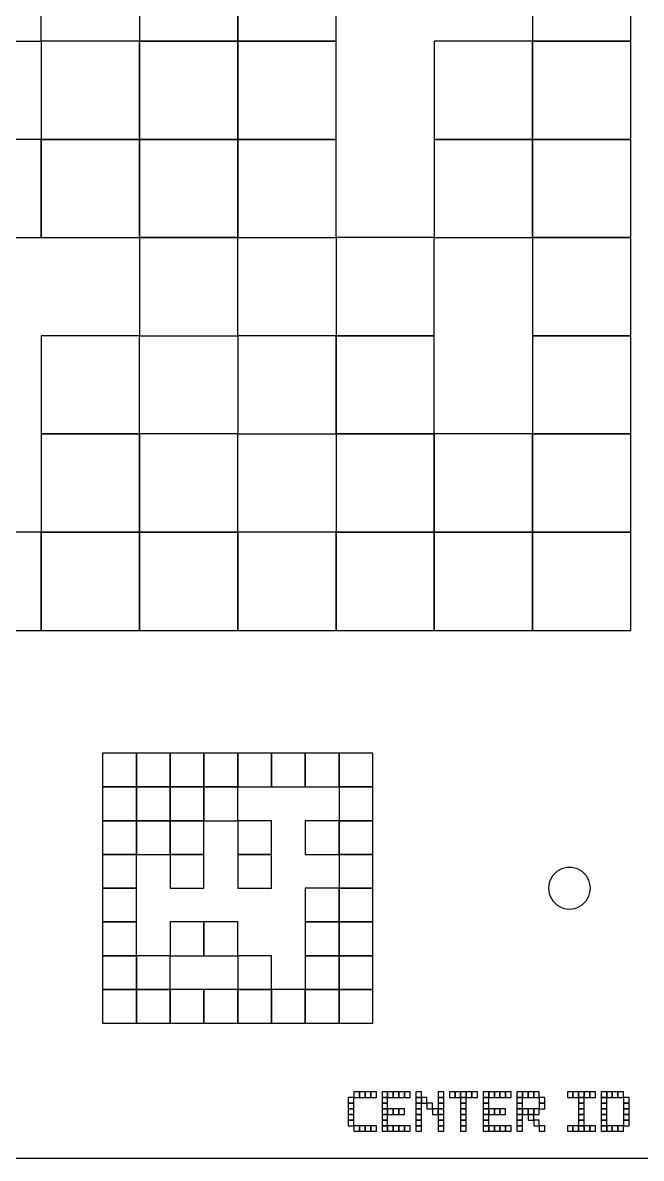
# Model space of a CAD drawing. Extents: x 0 to 150, y 0 to 150.
# Drawn here: x 57.5 to 107.8, y 0 to 92.5 of the extents above; entities that cross this region are included whole.
import ezdxf

# ---------------------------------------------------------------- set-up
doc = ezdxf.new("R2010")
doc.units = 0
for name, color, linetype in [('BLACK_POCKET', 7, 'CONTINUOUS'), ('BOARD_TEXT', 2, 'CONTINUOUS'), ('CUT', 1, 'CONTINUOUS'), ('MOUNT_HOLE', 5, 'CONTINUOUS')]:
    doc.layers.add(name, color=color, linetype=linetype)

msp = doc.modelspace()

# ---------------------------------------------------------------- linework, layer by layer
at = {"layer": 'BLACK_POCKET'}
for p, q in [((59, 91), (59, 99)), ((67, 99), (67, 91)), ((75, 91), (75, 99)), ((75, 99), (75, 91)), ((83, 91), (83, 99)), ((99, 99), (99, 91)), ((107, 91), (107, 99)), ((51, 91), (59, 91)), ((67, 91), (59, 91)), ((59, 91), (59, 83)), ((67, 91), (75, 91)), ((67, 83), (67, 91)), ((75, 91), (67, 91)), ((67, 91), (67, 83)), ((75, 91), (83, 91)), ((75, 83), (75, 91)), ((83, 91), (75, 91)), ((75, 91), (75, 83)), ((83, 83), (83, 91)), ((99, 91), (91, 91)), ((91, 91), (91, 83)), ((99, 91), (107, 91)), ((99, 83), (99, 91)), ((107, 91), (99, 91)), ((99, 91), (99, 83)), ((107, 83), (107, 91)), ((59, 83), (51, 83)), ((59, 83), (67, 83)), ((59, 75), (59, 83)), ((67, 83), (59, 83)), ((59, 83), (59, 75)), ((67, 83), (75, 83)), ((67, 75), (67, 83)), ((75, 83), (67, 83)), ((67, 83), (67, 75)), ((75, 83), (83, 83)), ((75, 75), (75, 83)), ((83, 83), (75, 83)), ((75, 83), (75, 75)), ((83, 75), (83, 83)), ((91, 83), (99, 83)), ((99, 83), (91, 83)), ((91, 83), (91, 75)), ((99, 83), (107, 83)), ((99, 75), (99, 83)), ((107, 83), (99, 83)), ((99, 83), (99, 75)), ((107, 75), (107, 83)), ((51, 75), (59, 75)), ((59, 75), (67, 75)), ((67, 75), (75, 75)), ((75, 75), (67, 75)), ((67, 75), (67, 67)), ((75, 75), (83, 75)), ((75, 67), (75, 75)), ((91, 75), (83, 75)), ((83, 75), (83, 67)), ((91, 75), (99, 75)), ((91, 67), (91, 75)), ((99, 75), (107, 75)), ((107, 75), (99, 75)), ((99, 75), (99, 67)), ((107, 67), (107, 75)), ((67, 67), (59, 67)), ((59, 67), (59, 59)), ((67, 67), (75, 67)), ((67, 59), (67, 67)), ((83, 67), (75, 67)), ((75, 67), (75, 59)), ((83, 67), (91, 67)), ((83, 59), (83, 67)), ((91, 67), (83, 67)), ((83, 67), (83, 59)), ((91, 59), (91, 67)), ((99, 67), (107, 67)), ((107, 67), (99, 67)), ((99, 67), (99, 59)), ((107, 59), (107, 67)), ((59, 59), (67, 59)), ((67, 59), (59, 59)), ((59, 59), (59, 51)), ((67, 51), (67, 59)), ((75, 59), (67, 59)), ((67, 59), (67, 51)), ((75, 59), (83, 59)), ((75, 51), (75, 59)), ((83, 59), (91, 59)), ((91, 59), (83, 59)), ((83, 59), (83, 51)), ((91, 51), (91, 59)), ((99, 59), (91, 59)), ((91, 59), (91, 51)), ((99, 59), (107, 59)), ((99, 51), (99, 59)), ((107, 59), (99, 59)), ((99, 59), (99, 51)), ((107, 51), (107, 59)), ((59, 51), (51, 51)), ((59, 51), (67, 51)), ((59, 43), (59, 51)), ((67, 51), (59, 51)), ((59, 51), (59, 43)), ((67, 51), (75, 51)), ((67, 43), (67, 51)), ((75, 51), (67, 51)), ((67, 51), (67, 43)), ((75, 43), (75, 51)), ((83, 51), (75, 51)), ((75, 51), (75, 43)), ((83, 51), (91, 51)), ((83, 43), (83, 51)), ((91, 51), (83, 51)), ((83, 51), (83, 43)), ((91, 51), (99, 51)), ((91, 43), (91, 51)), ((99, 51), (91, 51)), ((91, 51), (91, 43)), ((99, 51), (107, 51)), ((99, 43), (99, 51)), ((107, 51), (99, 51)), ((99, 51), (99, 43)), ((107, 43), (107, 51)), ((51, 43), (59, 43)), ((59, 43), (67, 43)), ((67, 43), (75, 43)), ((75, 43), (83, 43)), ((83, 43), (91, 43)), ((91, 43), (99, 43)), ((99, 43), (107, 43)), ((66.75, 33), (64, 33)), ((64, 33), (64, 30.25)), ((66.75, 30.25), (66.75, 33)), ((69.5, 33), (66.75, 33)), ((66.75, 33), (66.75, 30.25)), ((69.5, 30.25), (69.5, 33)), ((72.25, 33), (69.5, 33)), ((69.5, 33), (69.5, 30.25)), ((72.25, 30.25), (72.25, 33)), ((75, 33), (72.25, 33)), ((72.25, 33), (72.25, 30.25)), ((75, 30.25), (75, 33)), ((77.75, 33), (75, 33)), ((75, 33), (75, 30.25)), ((77.75, 30.25), (77.75, 33)), ((80.5, 33), (77.75, 33)), ((77.75, 33), (77.75, 30.25)), ((80.5, 30.25), (80.5, 33)), ((83.25, 33), (80.5, 33)), ((80.5, 33), (80.5, 30.25)), ((83.25, 30.25), (83.25, 33)), ((86, 33), (83.25, 33)), ((83.25, 33), (83.25, 30.25)), ((86, 30.25), (86, 33)), ((64, 30.25), (66.75, 30.25)), ((66.75, 30.25), (64, 30.25)), ((64, 30.25), (64, 27.5)), ((66.75, 30.25), (69.5, 30.25)), ((66.75, 27.5), (66.75, 30.25)), ((69.5, 30.25), (66.75, 30.25)), ((66.75, 30.25), (66.75, 27.5)), ((69.5, 30.25), (72.25, 30.25)), ((69.5, 27.5), (69.5, 30.25)), ((72.25, 30.25), (69.5, 30.25)), ((69.5, 30.25), (69.5, 27.5)), ((72.25, 30.25), (75, 30.25)), ((72.25, 27.5), (72.25, 30.25)), ((75, 30.25), (72.25, 30.25)), ((72.25, 30.25), (72.25, 27.5)), ((75, 30.25), (77.75, 30.25)), ((75, 27.5), (75, 30.25)), ((77.75, 30.25), (80.5, 30.25)), ((80.5, 30.25), (83.25, 30.25)), ((83.25, 30.25), (86, 30.25)), ((86, 30.25), (83.25, 30.25)), ((83.25, 30.25), (83.25, 27.5)), ((86, 27.5), (86, 30.25)), ((64, 27.5), (66.75, 27.5)), ((66.75, 27.5), (64, 27.5)), ((64, 27.5), (64, 24.75)), ((66.75, 27.5), (69.5, 27.5)), ((66.75, 24.75), (66.75, 27.5)), ((69.5, 27.5), (66.75, 27.5)), ((66.75, 27.5), (66.75, 24.75)), ((69.5, 27.5), (72.25, 27.5)), ((69.5, 24.75), (69.5, 27.5)), ((72.25, 27.5), (69.5, 27.5)), ((69.5, 27.5), (69.5, 24.75)), ((72.25, 27.5), (75, 27.5)), ((72.25, 24.75), (72.25, 27.5)), ((77.75, 27.5), (75, 27.5)), ((75, 27.5), (75, 24.75)), ((77.75, 24.75), (77.75, 27.5)), ((83.25, 27.5), (80.5, 27.5)), ((80.5, 27.5), (80.5, 24.75)), ((83.25, 27.5), (86, 27.5)), ((83.25, 24.75), (83.25, 27.5)), ((86, 27.5), (83.25, 27.5)), ((83.25, 27.5), (83.25, 24.75)), ((86, 24.75), (86, 27.5)), ((64, 24.75), (66.75, 24.75)), ((66.75, 24.75), (64, 24.75)), ((64, 24.75), (64, 22)), ((66.75, 24.75), (69.5, 24.75)), ((66.75, 22), (66.75, 24.75)), ((69.5, 24.75), (72.25, 24.75)), ((72.25, 24.75), (69.5, 24.75)), ((69.5, 24.75), (69.5, 22)), ((72.25, 22), (72.25, 24.75)), ((75, 24.75), (77.75, 24.75)), ((77.75, 24.75), (75, 24.75)), ((75, 24.75), (75, 22)), ((77.75, 22), (77.75, 24.75)), ((80.5, 24.75), (83.25, 24.75)), ((83.25, 24.75), (86, 24.75)), ((86, 24.75), (83.25, 24.75)), ((83.25, 24.75), (83.25, 22)), ((86, 22), (86, 24.75)), ((64, 22), (66.75, 22)), ((66.75, 22), (64, 22)), ((64, 22), (64, 19.25)), ((66.75, 19.25), (66.75, 22)), ((69.5, 22), (72.25, 22)), ((75, 22), (77.75, 22)), ((83.25, 22), (80.5, 22)), ((80.5, 22), (80.5, 19.25)), ((83.25, 22), (86, 22)), ((83.25, 19.25), (83.25, 22)), ((86, 22), (83.25, 22)), ((83.25, 22), (83.25, 19.25)), ((86, 19.25), (86, 22)), ((64, 19.25), (66.75, 19.25)), ((66.75, 19.25), (64, 19.25)), ((64, 19.25), (64, 16.5)), ((66.75, 16.5), (66.75, 19.25)), ((72.25, 19.25), (69.5, 19.25)), ((69.5, 19.25), (69.5, 16.5)), ((72.25, 16.5), (72.25, 19.25)), ((75, 19.25), (72.25, 19.25)), ((72.25, 19.25), (72.25, 16.5)), ((75, 16.5), (75, 19.25)), ((80.5, 19.25), (83.25, 19.25)), ((83.25, 19.25), (80.5, 19.25)), ((80.5, 19.25), (80.5, 16.5)), ((83.25, 19.25), (86, 19.25)), ((83.25, 16.5), (83.25, 19.25)), ((86, 19.25), (83.25, 19.25)), ((83.25, 19.25), (83.25, 16.5)), ((86, 16.5), (86, 19.25)), ((64, 16.5), (66.75, 16.5)), ((66.75, 16.5), (64, 16.5)), ((64, 16.5), (64, 13.75)), ((66.75, 13.75), (66.75, 16.5)), ((69.5, 16.5), (66.75, 16.5)), ((66.75, 16.5), (66.75, 13.75)), ((69.5, 16.5), (72.25, 16.5)), ((69.5, 13.75), (69.5, 16.5)), ((72.25, 16.5), (75, 16.5)), ((77.75, 16.5), (75, 16.5)), ((75, 16.5), (75, 13.75)), ((77.75, 13.75), (77.75, 16.5)), ((80.5, 16.5), (83.25, 16.5)), ((83.25, 16.5), (80.5, 16.5)), ((80.5, 16.5), (80.5, 13.75)), ((83.25, 16.5), (86, 16.5)), ((83.25, 13.75), (83.25, 16.5)), ((86, 16.5), (83.25, 16.5)), ((83.25, 16.5), (83.25, 13.75)), ((86, 13.75), (86, 16.5)), ((64, 13.75), (66.75, 13.75)), ((66.75, 13.75), (64, 13.75)), ((64, 13.75), (64, 11)), ((66.75, 13.75), (69.5, 13.75)), ((66.75, 11), (66.75, 13.75)), ((69.5, 13.75), (66.75, 13.75)), ((66.75, 13.75), (66.75, 11)), ((69.5, 11), (69.5, 13.75)), ((72.25, 13.75), (69.5, 13.75)), ((69.5, 13.75), (69.5, 11)), ((72.25, 11), (72.25, 13.75)), ((75, 13.75), (72.25, 13.75)), ((72.25, 13.75), (72.25, 11)), ((75, 13.75), (77.75, 13.75)), ((75, 11), (75, 13.75)), ((77.75, 13.75), (75, 13.75)), ((75, 13.75), (75, 11)), ((77.75, 11), (77.75, 13.75)), ((80.5, 13.75), (77.75, 13.75)), ((77.75, 13.75), (77.75, 11)), ((80.5, 13.75), (83.25, 13.75)), ((80.5, 11), (80.5, 13.75)), ((83.25, 13.75), (80.5, 13.75)), ((80.5, 13.75), (80.5, 11)), ((83.25, 13.75), (86, 13.75)), ((83.25, 11), (83.25, 13.75)), ((86, 13.75), (83.25, 13.75)), ((83.25, 13.75), (83.25, 11)), ((86, 11), (86, 13.75)), ((64, 11), (66.75, 11)), ((66.75, 11), (69.5, 11)), ((69.5, 11), (72.25, 11)), ((72.25, 11), (75, 11)), ((75, 11), (77.75, 11)), ((77.75, 11), (80.5, 11)), ((80.5, 11), (83.25, 11)), ((83.25, 11), (86, 11))]:
    msp.add_line(p, q, dxfattribs=at)
at = {"layer": 'BOARD_TEXT'}
for p, q in [((84.457143, 4.942857), (84, 4.942857)), ((84, 4.942857), (84, 4.485714)), ((84.914286, 5.4), (84.457143, 5.4)), ((84.457143, 5.4), (84.457143, 4.942857)), ((84.457143, 4.942857), (84.914286, 4.942857)), ((84.457143, 4.485714), (84.457143, 4.942857)), ((84.914286, 4.942857), (84.914286, 5.4)), ((85.371429, 5.4), (84.914286, 5.4)), ((84.914286, 5.4), (84.914286, 4.942857)), ((84.914286, 4.942857), (85.371429, 4.942857)), ((85.371429, 4.942857), (85.371429, 5.4)), ((85.828571, 5.4), (85.371429, 5.4)), ((85.371429, 5.4), (85.371429, 4.942857)), ((85.371429, 4.942857), (85.828571, 4.942857)), ((85.828571, 4.942857), (85.828571, 5.4)), ((86.285714, 5.4), (85.828571, 5.4)), ((85.828571, 5.4), (85.828571, 4.942857)), ((85.828571, 4.942857), (86.285714, 4.942857)), ((86.285714, 4.942857), (86.285714, 5.4)), ((87.2, 5.4), (86.742857, 5.4)), ((86.742857, 5.4), (86.742857, 4.942857)), ((86.742857, 4.942857), (87.2, 4.942857)), ((87.2, 4.942857), (86.742857, 4.942857)), ((86.742857, 4.942857), (86.742857, 4.485714)), ((87.2, 4.942857), (87.2, 5.4)), ((87.657143, 5.4), (87.2, 5.4)), ((87.2, 5.4), (87.2, 4.942857)), ((87.2, 4.942857), (87.657143, 4.942857)), ((87.2, 4.485714), (87.2, 4.942857)), ((87.657143, 4.942857), (87.657143, 5.4)), ((88.114286, 5.4), (87.657143, 5.4)), ((87.657143, 5.4), (87.657143, 4.942857)), ((87.657143, 4.942857), (88.114286, 4.942857)), ((88.114286, 4.942857), (88.114286, 5.4)), ((88.571429, 5.4), (88.114286, 5.4)), ((88.114286, 5.4), (88.114286, 4.942857)), ((88.114286, 4.942857), (88.571429, 4.942857)), ((88.571429, 4.942857), (88.571429, 5.4)), ((89.028571, 5.4), (88.571429, 5.4)), ((88.571429, 5.4), (88.571429, 4.942857)), ((88.571429, 4.942857), (89.028571, 4.942857)), ((89.028571, 4.942857), (89.028571, 5.4)), ((89.942857, 5.4), (89.485714, 5.4)), ((89.485714, 5.4), (89.485714, 4.942857)), ((89.485714, 4.942857), (89.942857, 4.942857)), ((89.942857, 4.942857), (89.485714, 4.942857)), ((89.485714, 4.942857), (89.485714, 4.485714)), ((89.942857, 4.942857), (89.942857, 5.4)), ((89.942857, 4.485714), (89.942857, 4.942857)), ((90.4, 4.942857), (89.942857, 4.942857)), ((89.942857, 4.942857), (89.942857, 4.485714)), ((90.4, 4.485714), (90.4, 4.942857)), ((91.771429, 5.4), (91.314286, 5.4)), ((91.314286, 5.4), (91.314286, 4.942857)), ((91.314286, 4.942857), (91.771429, 4.942857)), ((91.771429, 4.942857), (91.314286, 4.942857)), ((91.314286, 4.942857), (91.314286, 4.485714)), ((91.771429, 4.942857), (91.771429, 5.4)), ((91.771429, 4.485714), (91.771429, 4.942857)), ((92.685714, 5.4), (92.228571, 5.4)), ((92.228571, 5.4), (92.228571, 4.942857)), ((92.228571, 4.942857), (92.685714, 4.942857)), ((92.685714, 4.942857), (92.685714, 5.4)), ((93.142857, 5.4), (92.685714, 5.4)), ((92.685714, 5.4), (92.685714, 4.942857)), ((92.685714, 4.942857), (93.142857, 4.942857)), ((93.142857, 4.942857), (93.142857, 5.4)), ((93.6, 5.4), (93.142857, 5.4)), ((93.142857, 5.4), (93.142857, 4.942857)), ((93.142857, 4.942857), (93.6, 4.942857)), ((93.6, 4.942857), (93.142857, 4.942857)), ((93.142857, 4.942857), (93.142857, 4.485714)), ((93.6, 4.942857), (93.6, 5.4)), ((94.057143, 5.4), (93.6, 5.4)), ((93.6, 5.4), (93.6, 4.942857)), ((93.6, 4.942857), (94.057143, 4.942857)), ((93.6, 4.485714), (93.6, 4.942857)), ((94.057143, 4.942857), (94.057143, 5.4)), ((94.514286, 5.4), (94.057143, 5.4)), ((94.057143, 5.4), (94.057143, 4.942857)), ((94.057143, 4.942857), (94.514286, 4.942857)), ((94.514286, 4.942857), (94.514286, 5.4)), ((95.428571, 5.4), (94.971429, 5.4)), ((94.971429, 5.4), (94.971429, 4.942857)), ((94.971429, 4.942857), (95.428571, 4.942857)), ((95.428571, 4.942857), (94.971429, 4.942857)), ((94.971429, 4.942857), (94.971429, 4.485714)), ((95.428571, 4.942857), (95.428571, 5.4)), ((95.885714, 5.4), (95.428571, 5.4)), ((95.428571, 5.4), (95.428571, 4.942857)), ((95.428571, 4.942857), (95.885714, 4.942857)), ((95.428571, 4.485714), (95.428571, 4.942857)), ((95.885714, 4.942857), (95.885714, 5.4)), ((96.342857, 5.4), (95.885714, 5.4)), ((95.885714, 5.4), (95.885714, 4.942857)), ((95.885714, 4.942857), (96.342857, 4.942857)), ((96.342857, 4.942857), (96.342857, 5.4)), ((96.8, 5.4), (96.342857, 5.4)), ((96.342857, 5.4), (96.342857, 4.942857)), ((96.342857, 4.942857), (96.8, 4.942857)), ((96.8, 4.942857), (96.8, 5.4)), ((97.257143, 5.4), (96.8, 5.4)), ((96.8, 5.4), (96.8, 4.942857)), ((96.8, 4.942857), (97.257143, 4.942857)), ((97.257143, 4.942857), (97.257143, 5.4)), ((98.171429, 5.4), (97.714286, 5.4)), ((97.714286, 5.4), (97.714286, 4.942857)), ((97.714286, 4.942857), (98.171429, 4.942857)), ((98.171429, 4.942857), (97.714286, 4.942857)), ((97.714286, 4.942857), (97.714286, 4.485714)), ((98.171429, 4.942857), (98.171429, 5.4)), ((98.628571, 5.4), (98.171429, 5.4)), ((98.171429, 5.4), (98.171429, 4.942857)), ((98.171429, 4.942857), (98.628571, 4.942857)), ((98.171429, 4.485714), (98.171429, 4.942857)), ((98.628571, 4.942857), (98.628571, 5.4)), ((99.085714, 5.4), (98.628571, 5.4)), ((98.628571, 5.4), (98.628571, 4.942857)), ((98.628571, 4.942857), (99.085714, 4.942857)), ((99.085714, 4.942857), (99.085714, 5.4)), ((99.542857, 5.4), (99.085714, 5.4)), ((99.085714, 5.4), (99.085714, 4.942857)), ((99.085714, 4.942857), (99.542857, 4.942857)), ((99.542857, 4.942857), (99.542857, 5.4)), ((100, 4.942857), (99.542857, 4.942857)), ((99.542857, 4.942857), (99.542857, 4.485714)), ((100, 4.485714), (100, 4.942857)), ((102.285714, 5.4), (101.828571, 5.4)), ((101.828571, 5.4), (101.828571, 4.942857)), ((101.828571, 4.942857), (102.285714, 4.942857)), ((102.285714, 4.942857), (102.285714, 5.4)), ((102.742857, 5.4), (102.285714, 5.4)), ((102.285714, 5.4), (102.285714, 4.942857)), ((102.285714, 4.942857), (102.742857, 4.942857)), ((102.742857, 4.942857), (102.742857, 5.4)), ((103.2, 5.4), (102.742857, 5.4)), ((102.742857, 5.4), (102.742857, 4.942857)), ((102.742857, 4.942857), (103.2, 4.942857)), ((103.2, 4.942857), (102.742857, 4.942857)), ((102.742857, 4.942857), (102.742857, 4.485714)), ((103.2, 4.942857), (103.2, 5.4)), ((103.657143, 5.4), (103.2, 5.4)), ((103.2, 5.4), (103.2, 4.942857)), ((103.2, 4.942857), (103.657143, 4.942857)), ((103.2, 4.485714), (103.2, 4.942857)), ((103.657143, 4.942857), (103.657143, 5.4)), ((104.114286, 5.4), (103.657143, 5.4)), ((103.657143, 5.4), (103.657143, 4.942857)), ((103.657143, 4.942857), (104.114286, 4.942857)), ((104.114286, 4.942857), (104.114286, 5.4)), ((105.028571, 5.4), (104.571429, 5.4)), ((104.571429, 5.4), (104.571429, 4.942857)), ((104.571429, 4.942857), (105.028571, 4.942857)), ((105.028571, 4.942857), (104.571429, 4.942857)), ((104.571429, 4.942857), (104.571429, 4.485714)), ((105.028571, 4.942857), (105.028571, 5.4)), ((105.485714, 5.4), (105.028571, 5.4)), ((105.028571, 5.4), (105.028571, 4.942857)), ((105.028571, 4.942857), (105.485714, 4.942857)), ((105.028571, 4.485714), (105.028571, 4.942857)), ((105.485714, 4.942857), (105.485714, 5.4)), ((105.942857, 5.4), (105.485714, 5.4)), ((105.485714, 5.4), (105.485714, 4.942857)), ((105.485714, 4.942857), (105.942857, 4.942857)), ((105.942857, 4.942857), (105.942857, 5.4)), ((106.4, 5.4), (105.942857, 5.4)), ((105.942857, 5.4), (105.942857, 4.942857)), ((105.942857, 4.942857), (106.4, 4.942857)), ((106.4, 4.942857), (106.4, 5.4)), ((106.857143, 4.942857), (106.4, 4.942857)), ((106.4, 4.942857), (106.4, 4.485714)), ((106.857143, 4.485714), (106.857143, 4.942857)), ((84, 4.485714), (84.457143, 4.485714)), ((84.457143, 4.485714), (84, 4.485714)), ((84, 4.485714), (84, 4.028571)), ((84, 4.028571), (84.457143, 4.028571)), ((84.457143, 4.028571), (84, 4.028571)), ((84, 4.028571), (84, 3.571429)), ((84.457143, 4.028571), (84.457143, 4.485714)), ((84.457143, 3.571429), (84.457143, 4.028571)), ((86.742857, 4.485714), (87.2, 4.485714)), ((87.2, 4.485714), (86.742857, 4.485714)), ((86.742857, 4.485714), (86.742857, 4.028571)), ((86.742857, 4.028571), (87.2, 4.028571)), ((87.2, 4.028571), (86.742857, 4.028571)), ((86.742857, 4.028571), (86.742857, 3.571429)), ((87.2, 4.028571), (87.2, 4.485714)), ((87.2, 3.571429), (87.2, 4.028571)), ((87.657143, 4.028571), (87.2, 4.028571)), ((87.2, 4.028571), (87.2, 3.571429)), ((87.657143, 3.571429), (87.657143, 4.028571)), ((88.114286, 4.028571), (87.657143, 4.028571)), ((87.657143, 4.028571), (87.657143, 3.571429)), ((88.114286, 3.571429), (88.114286, 4.028571)), ((88.571429, 4.028571), (88.114286, 4.028571)), ((88.114286, 4.028571), (88.114286, 3.571429)), ((88.571429, 3.571429), (88.571429, 4.028571)), ((89.485714, 4.485714), (89.942857, 4.485714)), ((89.942857, 4.485714), (89.485714, 4.485714)), ((89.485714, 4.485714), (89.485714, 4.028571)), ((89.485714, 4.028571), (89.942857, 4.028571)), ((89.942857, 4.028571), (89.485714, 4.028571)), ((89.485714, 4.028571), (89.485714, 3.571429)), ((89.942857, 4.485714), (90.4, 4.485714)), ((89.942857, 4.028571), (89.942857, 4.485714)), ((89.942857, 3.571429), (89.942857, 4.028571)), ((90.857143, 4.485714), (90.4, 4.485714)), ((90.4, 4.485714), (90.4, 4.028571)), ((90.4, 4.028571), (90.857143, 4.028571)), ((90.857143, 4.028571), (90.857143, 4.485714)), ((91.314286, 4.028571), (90.857143, 4.028571)), ((90.857143, 4.028571), (90.857143, 3.571429)), ((91.314286, 4.485714), (91.771429, 4.485714)), ((91.771429, 4.485714), (91.314286, 4.485714)), ((91.314286, 4.485714), (91.314286, 4.028571)), ((91.314286, 4.028571), (91.771429, 4.028571)), ((91.314286, 3.571429), (91.314286, 4.028571)), ((91.771429, 4.028571), (91.314286, 4.028571)), ((91.314286, 4.028571), (91.314286, 3.571429)), ((91.771429, 4.028571), (91.771429, 4.485714)), ((91.771429, 3.571429), (91.771429, 4.028571)), ((93.142857, 4.485714), (93.6, 4.485714)), ((93.6, 4.485714), (93.142857, 4.485714)), ((93.142857, 4.485714), (93.142857, 4.028571)), ((93.142857, 4.028571), (93.6, 4.028571)), ((93.6, 4.028571), (93.142857, 4.028571)), ((93.142857, 4.028571), (93.142857, 3.571429)), ((93.6, 4.028571), (93.6, 4.485714)), ((93.6, 3.571429), (93.6, 4.028571)), ((94.971429, 4.485714), (95.428571, 4.485714)), ((95.428571, 4.485714), (94.971429, 4.485714)), ((94.971429, 4.485714), (94.971429, 4.028571)), ((94.971429, 4.028571), (95.428571, 4.028571)), ((95.428571, 4.028571), (94.971429, 4.028571)), ((94.971429, 4.028571), (94.971429, 3.571429)), ((95.428571, 4.028571), (95.428571, 4.485714)), ((95.428571, 3.571429), (95.428571, 4.028571)), ((95.885714, 4.028571), (95.428571, 4.028571)), ((95.428571, 4.028571), (95.428571, 3.571429)), ((95.885714, 3.571429), (95.885714, 4.028571)), ((96.342857, 4.028571), (95.885714, 4.028571)), ((95.885714, 4.028571), (95.885714, 3.571429)), ((96.342857, 3.571429), (96.342857, 4.028571)), ((96.8, 4.028571), (96.342857, 4.028571)), ((96.342857, 4.028571), (96.342857, 3.571429)), ((96.8, 3.571429), (96.8, 4.028571)), ((97.714286, 4.485714), (98.171429, 4.485714)), ((98.171429, 4.485714), (97.714286, 4.485714)), ((97.714286, 4.485714), (97.714286, 4.028571)), ((97.714286, 4.028571), (98.171429, 4.028571)), ((98.171429, 4.028571), (97.714286, 4.028571)), ((97.714286, 4.028571), (97.714286, 3.571429)), ((98.171429, 4.028571), (98.171429, 4.485714)), ((98.171429, 3.571429), (98.171429, 4.028571)), ((98.628571, 4.028571), (98.171429, 4.028571)), ((98.171429, 4.028571), (98.171429, 3.571429)), ((98.628571, 3.571429), (98.628571, 4.028571)), ((99.085714, 4.028571), (98.628571, 4.028571)), ((98.628571, 4.028571), (98.628571, 3.571429)), ((99.085714, 3.571429), (99.085714, 4.028571)), ((99.542857, 4.028571), (99.085714, 4.028571)), ((99.085714, 4.028571), (99.085714, 3.571429)), ((99.542857, 4.485714), (100, 4.485714)), ((100, 4.485714), (99.542857, 4.485714)), ((99.542857, 4.485714), (99.542857, 4.028571)), ((99.542857, 4.028571), (100, 4.028571)), ((99.542857, 3.571429), (99.542857, 4.028571)), ((100, 4.028571), (100, 4.485714)), ((102.742857, 4.485714), (103.2, 4.485714)), ((103.2, 4.485714), (102.742857, 4.485714)), ((102.742857, 4.485714), (102.742857, 4.028571)), ((102.742857, 4.028571), (103.2, 4.028571)), ((103.2, 4.028571), (102.742857, 4.028571)), ((102.742857, 4.028571), (102.742857, 3.571429)), ((103.2, 4.028571), (103.2, 4.485714)), ((103.2, 3.571429), (103.2, 4.028571)), ((104.571429, 4.485714), (105.028571, 4.485714)), ((105.028571, 4.485714), (104.571429, 4.485714)), ((104.571429, 4.485714), (104.571429, 4.028571)), ((104.571429, 4.028571), (105.028571, 4.028571)), ((105.028571, 4.028571), (104.571429, 4.028571)), ((104.571429, 4.028571), (104.571429, 3.571429)), ((105.028571, 4.028571), (105.028571, 4.485714)), ((105.028571, 3.571429), (105.028571, 4.028571)), ((106.4, 4.485714), (106.857143, 4.485714)), ((106.857143, 4.485714), (106.4, 4.485714)), ((106.4, 4.485714), (106.4, 4.028571)), ((106.4, 4.028571), (106.857143, 4.028571)), ((106.857143, 4.028571), (106.4, 4.028571)), ((106.4, 4.028571), (106.4, 3.571429)), ((106.857143, 4.028571), (106.857143, 4.485714)), ((106.857143, 3.571429), (106.857143, 4.028571)), ((84, 3.571429), (84.457143, 3.571429)), ((84.457143, 3.571429), (84, 3.571429)), ((84, 3.571429), (84, 3.114286)), ((84, 3.114286), (84.457143, 3.114286)), ((84.457143, 3.114286), (84, 3.114286)), ((84, 3.114286), (84, 2.657143)), ((84.457143, 3.114286), (84.457143, 3.571429)), ((84.457143, 2.657143), (84.457143, 3.114286)), ((86.742857, 3.571429), (87.2, 3.571429)), ((87.2, 3.571429), (86.742857, 3.571429)), ((86.742857, 3.571429), (86.742857, 3.114286)), ((86.742857, 3.114286), (87.2, 3.114286)), ((87.2, 3.114286), (86.742857, 3.114286)), ((86.742857, 3.114286), (86.742857, 2.657143)), ((87.2, 3.571429), (87.657143, 3.571429)), ((87.2, 3.114286), (87.2, 3.571429)), ((87.2, 2.657143), (87.2, 3.114286)), ((87.657143, 3.571429), (88.114286, 3.571429)), ((88.114286, 3.571429), (88.571429, 3.571429)), ((89.485714, 3.571429), (89.942857, 3.571429)), ((89.942857, 3.571429), (89.485714, 3.571429)), ((89.485714, 3.571429), (89.485714, 3.114286)), ((89.485714, 3.114286), (89.942857, 3.114286)), ((89.942857, 3.114286), (89.485714, 3.114286)), ((89.485714, 3.114286), (89.485714, 2.657143)), ((89.942857, 3.114286), (89.942857, 3.571429)), ((89.942857, 2.657143), (89.942857, 3.114286)), ((90.857143, 3.571429), (91.314286, 3.571429)), ((91.314286, 3.571429), (91.771429, 3.571429)), ((91.771429, 3.571429), (91.314286, 3.571429)), ((91.314286, 3.571429), (91.314286, 3.114286)), ((91.314286, 3.114286), (91.771429, 3.114286)), ((91.771429, 3.114286), (91.314286, 3.114286)), ((91.314286, 3.114286), (91.314286, 2.657143)), ((91.771429, 3.114286), (91.771429, 3.571429)), ((91.771429, 2.657143), (91.771429, 3.114286)), ((93.142857, 3.571429), (93.6, 3.571429)), ((93.6, 3.571429), (93.142857, 3.571429)), ((93.142857, 3.571429), (93.142857, 3.114286)), ((93.142857, 3.114286), (93.6, 3.114286)), ((93.6, 3.114286), (93.142857, 3.114286)), ((93.142857, 3.114286), (93.142857, 2.657143)), ((93.6, 3.114286), (93.6, 3.571429)), ((93.6, 2.657143), (93.6, 3.114286)), ((94.971429, 3.571429), (95.428571, 3.571429)), ((95.428571, 3.571429), (94.971429, 3.571429)), ((94.971429, 3.571429), (94.971429, 3.114286)), ((94.971429, 3.114286), (95.428571, 3.114286)), ((95.428571, 3.114286), (94.971429, 3.114286)), ((94.971429, 3.114286), (94.971429, 2.657143)), ((95.428571, 3.571429), (95.885714, 3.571429)), ((95.428571, 3.114286), (95.428571, 3.571429)), ((95.428571, 2.657143), (95.428571, 3.114286)), ((95.885714, 3.571429), (96.342857, 3.571429)), ((96.342857, 3.571429), (96.8, 3.571429)), ((97.714286, 3.571429), (98.171429, 3.571429)), ((98.171429, 3.571429), (97.714286, 3.571429)), ((97.714286, 3.571429), (97.714286, 3.114286)), ((97.714286, 3.114286), (98.171429, 3.114286)), ((98.171429, 3.114286), (97.714286, 3.114286)), ((97.714286, 3.114286), (97.714286, 2.657143)), ((98.171429, 3.571429), (98.628571, 3.571429)), ((98.171429, 3.114286), (98.171429, 3.571429)), ((98.171429, 2.657143), (98.171429, 3.114286)), ((98.628571, 3.571429), (99.085714, 3.571429)), ((99.085714, 3.571429), (98.628571, 3.571429)), ((98.628571, 3.571429), (98.628571, 3.114286)), ((98.628571, 3.114286), (99.085714, 3.114286)), ((99.085714, 3.571429), (99.542857, 3.571429)), ((99.085714, 3.114286), (99.085714, 3.571429)), ((99.542857, 3.114286), (99.085714, 3.114286)), ((99.085714, 3.114286), (99.085714, 2.657143)), ((99.542857, 2.657143), (99.542857, 3.114286)), ((102.742857, 3.571429), (103.2, 3.571429)), ((103.2, 3.571429), (102.742857, 3.571429)), ((102.742857, 3.571429), (102.742857, 3.114286)), ((102.742857, 3.114286), (103.2, 3.114286)), ((103.2, 3.114286), (102.742857, 3.114286)), ((102.742857, 3.114286), (102.742857, 2.657143)), ((103.2, 3.114286), (103.2, 3.571429)), ((103.2, 2.657143), (103.2, 3.114286)), ((104.571429, 3.571429), (105.028571, 3.571429)), ((105.028571, 3.571429), (104.571429, 3.571429)), ((104.571429, 3.571429), (104.571429, 3.114286)), ((104.571429, 3.114286), (105.028571, 3.114286)), ((105.028571, 3.114286), (104.571429, 3.114286)), ((104.571429, 3.114286), (104.571429, 2.657143)), ((105.028571, 3.114286), (105.028571, 3.571429)), ((105.028571, 2.657143), (105.028571, 3.114286)), ((106.4, 3.571429), (106.857143, 3.571429)), ((106.857143, 3.571429), (106.4, 3.571429)), ((106.4, 3.571429), (106.4, 3.114286)), ((106.4, 3.114286), (106.857143, 3.114286)), ((106.857143, 3.114286), (106.4, 3.114286)), ((106.4, 3.114286), (106.4, 2.657143)), ((106.857143, 3.114286), (106.857143, 3.571429)), ((106.857143, 2.657143), (106.857143, 3.114286)), ((84, 2.657143), (84.457143, 2.657143)), ((84.914286, 2.657143), (84.457143, 2.657143)), ((84.457143, 2.657143), (84.457143, 2.2)), ((84.457143, 2.2), (84.914286, 2.2)), ((84.914286, 2.2), (84.914286, 2.657143)), ((85.371429, 2.657143), (84.914286, 2.657143)), ((84.914286, 2.657143), (84.914286, 2.2)), ((84.914286, 2.2), (85.371429, 2.2)), ((85.371429, 2.2), (85.371429, 2.657143)), ((85.828571, 2.657143), (85.371429, 2.657143)), ((85.371429, 2.657143), (85.371429, 2.2)), ((85.371429, 2.2), (85.828571, 2.2)), ((85.828571, 2.2), (85.828571, 2.657143)), ((86.285714, 2.657143), (85.828571, 2.657143)), ((85.828571, 2.657143), (85.828571, 2.2)), ((85.828571, 2.2), (86.285714, 2.2)), ((86.285714, 2.2), (86.285714, 2.657143)), ((86.742857, 2.657143), (87.2, 2.657143)), ((87.2, 2.657143), (86.742857, 2.657143)), ((86.742857, 2.657143), (86.742857, 2.2)), ((86.742857, 2.2), (87.2, 2.2)), ((87.2, 2.2), (87.2, 2.657143)), ((87.657143, 2.657143), (87.2, 2.657143)), ((87.2, 2.657143), (87.2, 2.2)), ((87.2, 2.2), (87.657143, 2.2)), ((87.657143, 2.2), (87.657143, 2.657143)), ((88.114286, 2.657143), (87.657143, 2.657143)), ((87.657143, 2.657143), (87.657143, 2.2)), ((87.657143, 2.2), (88.114286, 2.2)), ((88.114286, 2.2), (88.114286, 2.657143)), ((88.571429, 2.657143), (88.114286, 2.657143)), ((88.114286, 2.657143), (88.114286, 2.2)), ((88.114286, 2.2), (88.571429, 2.2)), ((88.571429, 2.2), (88.571429, 2.657143)), ((89.028571, 2.657143), (88.571429, 2.657143)), ((88.571429, 2.657143), (88.571429, 2.2)), ((88.571429, 2.2), (89.028571, 2.2)), ((89.028571, 2.2), (89.028571, 2.657143)), ((89.485714, 2.657143), (89.942857, 2.657143)), ((89.942857, 2.657143), (89.485714, 2.657143)), ((89.485714, 2.657143), (89.485714, 2.2)), ((89.485714, 2.2), (89.942857, 2.2)), ((89.942857, 2.2), (89.942857, 2.657143)), ((91.314286, 2.657143), (91.771429, 2.657143)), ((91.771429, 2.657143), (91.314286, 2.657143)), ((91.314286, 2.657143), (91.314286, 2.2)), ((91.314286, 2.2), (91.771429, 2.2)), ((91.771429, 2.2), (91.771429, 2.657143)), ((93.142857, 2.657143), (93.6, 2.657143)), ((93.6, 2.657143), (93.142857, 2.657143)), ((93.142857, 2.657143), (93.142857, 2.2)), ((93.142857, 2.2), (93.6, 2.2)), ((93.6, 2.2), (93.6, 2.657143)), ((94.971429, 2.657143), (95.428571, 2.657143)), ((95.428571, 2.657143), (94.971429, 2.657143)), ((94.971429, 2.657143), (94.971429, 2.2)), ((94.971429, 2.2), (95.428571, 2.2)), ((95.428571, 2.2), (95.428571, 2.657143)), ((95.885714, 2.657143), (95.428571, 2.657143)), ((95.428571, 2.657143), (95.428571, 2.2)), ((95.428571, 2.2), (95.885714, 2.2)), ((95.885714, 2.2), (95.885714, 2.657143)), ((96.342857, 2.657143), (95.885714, 2.657143)), ((95.885714, 2.657143), (95.885714, 2.2)), ((95.885714, 2.2), (96.342857, 2.2)), ((96.342857, 2.2), (96.342857, 2.657143)), ((96.8, 2.657143), (96.342857, 2.657143)), ((96.342857, 2.657143), (96.342857, 2.2)), ((96.342857, 2.2), (96.8, 2.2)), ((96.8, 2.2), (96.8, 2.657143)), ((97.257143, 2.657143), (96.8, 2.657143)), ((96.8, 2.657143), (96.8, 2.2)), ((96.8, 2.2), (97.257143, 2.2)), ((97.257143, 2.2), (97.257143, 2.657143)), ((97.714286, 2.657143), (98.171429, 2.657143)), ((98.171429, 2.657143), (97.714286, 2.657143)), ((97.714286, 2.657143), (97.714286, 2.2)), ((97.714286, 2.2), (98.171429, 2.2)), ((98.171429, 2.2), (98.171429, 2.657143)), ((99.085714, 2.657143), (99.542857, 2.657143)), ((100, 2.657143), (99.542857, 2.657143)), ((99.542857, 2.657143), (99.542857, 2.2)), ((99.542857, 2.2), (100, 2.2)), ((100, 2.2), (100, 2.657143)), ((102.285714, 2.657143), (101.828571, 2.657143)), ((101.828571, 2.657143), (101.828571, 2.2)), ((101.828571, 2.2), (102.285714, 2.2)), ((102.285714, 2.2), (102.285714, 2.657143)), ((102.742857, 2.657143), (102.285714, 2.657143)), ((102.285714, 2.657143), (102.285714, 2.2)), ((102.285714, 2.2), (102.742857, 2.2)), ((102.742857, 2.657143), (103.2, 2.657143)), ((102.742857, 2.2), (102.742857, 2.657143)), ((103.2, 2.657143), (102.742857, 2.657143)), ((102.742857, 2.657143), (102.742857, 2.2)), ((102.742857, 2.2), (103.2, 2.2)), ((103.2, 2.2), (103.2, 2.657143)), ((103.657143, 2.657143), (103.2, 2.657143)), ((103.2, 2.657143), (103.2, 2.2)), ((103.2, 2.2), (103.657143, 2.2)), ((103.657143, 2.2), (103.657143, 2.657143)), ((104.114286, 2.657143), (103.657143, 2.657143)), ((103.657143, 2.657143), (103.657143, 2.2)), ((103.657143, 2.2), (104.114286, 2.2)), ((104.114286, 2.2), (104.114286, 2.657143)), ((104.571429, 2.657143), (105.028571, 2.657143)), ((105.028571, 2.657143), (104.571429, 2.657143)), ((104.571429, 2.657143), (104.571429, 2.2)), ((104.571429, 2.2), (105.028571, 2.2)), ((105.028571, 2.2), (105.028571, 2.657143)), ((105.485714, 2.657143), (105.028571, 2.657143)), ((105.028571, 2.657143), (105.028571, 2.2)), ((105.028571, 2.2), (105.485714, 2.2)), ((105.485714, 2.2), (105.485714, 2.657143)), ((105.942857, 2.657143), (105.485714, 2.657143)), ((105.485714, 2.657143), (105.485714, 2.2)), ((105.485714, 2.2), (105.942857, 2.2)), ((105.942857, 2.2), (105.942857, 2.657143)), ((106.4, 2.657143), (105.942857, 2.657143)), ((105.942857, 2.657143), (105.942857, 2.2)), ((105.942857, 2.2), (106.4, 2.2)), ((106.4, 2.657143), (106.857143, 2.657143)), ((106.4, 2.2), (106.4, 2.657143))]:
    msp.add_line(p, q, dxfattribs=at)
at = {"layer": 'CUT'}
msp.add_line((0, 0), (150, 0), dxfattribs=at)
at = {"layer": 'MOUNT_HOLE'}
for p, q in [((100.797918, 23.202082), (100.651299, 23.034894)), ((100.965106, 23.348701), (100.797918, 23.202082)), ((101.15, 23.472243), (100.965106, 23.348701)), ((101.349438, 23.570595), (101.15, 23.472243)), ((101.560008, 23.642074), (101.349438, 23.570595)), ((101.778105, 23.685456), (101.560008, 23.642074)), ((102, 23.7), (101.778105, 23.685456)), ((102.221895, 23.685456), (102, 23.7)), ((102.439992, 23.642074), (102.221895, 23.685456)), ((102.650562, 23.570595), (102.439992, 23.642074)), ((102.85, 23.472243), (102.650562, 23.570595)), ((103.034894, 23.348701), (102.85, 23.472243)), ((103.202082, 23.202082), (103.034894, 23.348701)), ((103.348701, 23.034894), (103.202082, 23.202082)), ((100.314544, 22.221895), (100.3, 22)), ((100.357926, 22.439992), (100.314544, 22.221895)), ((100.429405, 22.650562), (100.357926, 22.439992)), ((100.527757, 22.85), (100.429405, 22.650562)), ((100.651299, 23.034894), (100.527757, 22.85)), ((103.472243, 22.85), (103.348701, 23.034894)), ((103.570595, 22.650562), (103.472243, 22.85)), ((103.642074, 22.439992), (103.570595, 22.650562)), ((103.685456, 22.221895), (103.642074, 22.439992)), ((103.7, 22), (103.685456, 22.221895)), ((100.3, 22), (100.314544, 21.778105)), ((100.314544, 21.778105), (100.357926, 21.560008)), ((100.357926, 21.560008), (100.429405, 21.349438)), ((100.429405, 21.349438), (100.527757, 21.15)), ((103.472243, 21.15), (103.570595, 21.349438)), ((103.570595, 21.349438), (103.642074, 21.560008)), ((103.642074, 21.560008), (103.685456, 21.778105)), ((103.685456, 21.778105), (103.7, 22)), ((100.527757, 21.15), (100.651299, 20.965106)), ((100.651299, 20.965106), (100.797918, 20.797918)), ((100.797918, 20.797918), (100.965106, 20.651299)), ((100.965106, 20.651299), (101.15, 20.527757)), ((101.15, 20.527757), (101.349438, 20.429405)), ((101.349438, 20.429405), (101.560008, 20.357926)), ((101.560008, 20.357926), (101.778105, 20.314544)), ((102.221895, 20.314544), (102.439992, 20.357926)), ((102.439992, 20.357926), (102.650562, 20.429405)), ((102.650562, 20.429405), (102.85, 20.527757)), ((102.85, 20.527757), (103.034894, 20.651299)), ((103.034894, 20.651299), (103.202082, 20.797918)), ((103.202082, 20.797918), (103.348701, 20.965106)), ((103.348701, 20.965106), (103.472243, 21.15)), ((101.778105, 20.314544), (102, 20.3)), ((102, 20.3), (102.221895, 20.314544))]:
    msp.add_line(p, q, dxfattribs=at)

doc.saveas('drawing.dxf')
